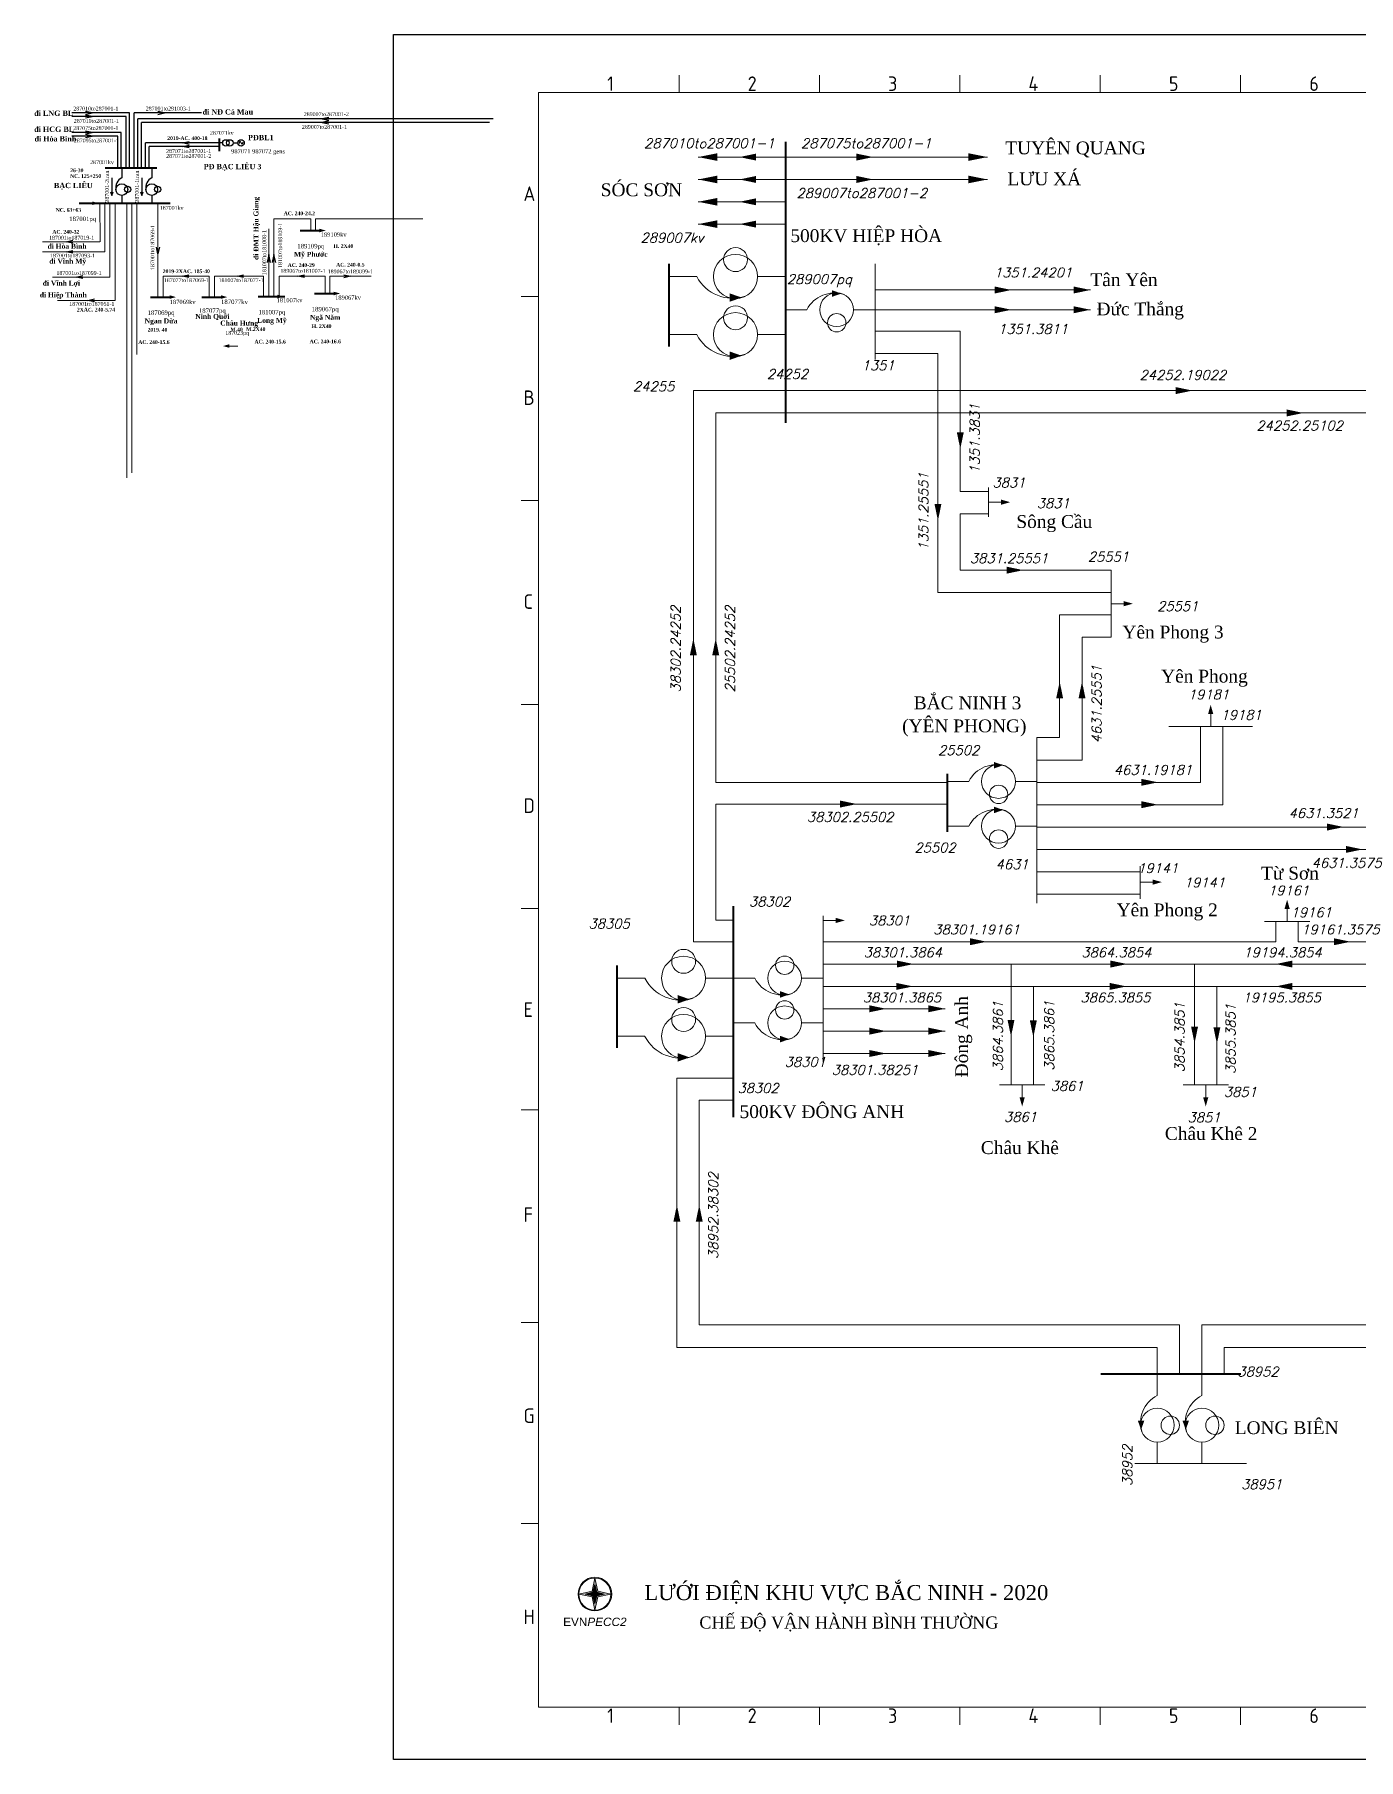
# Model space of a CAD drawing. Header units: millimetres. Extents: x 2783 to 4464, y -473 to 65.
# Drawn here: x 2783 to 3196, y -473 to 65 of the extents above; entities that cross this region are included whole.
import ezdxf
from ezdxf.enums import TextEntityAlignment as Align

# ---------------------------------------------------------------- set-up
doc = ezdxf.new("R2010")
doc.units = ezdxf.units.MM
doc.header["$LTSCALE"] = 6
doc.layers.get('0').update_dxf_attribs({"lineweight": 15})
for name, color, linetype, lineweight in [('00-01-VOLTAGE-TEXT', 6, 'Continuous', 13), ('00-03-PARAMS-TEXT', 2, 'Continuous', 9), ('01-00-110-BUS', 1, 'Continuous', 20), ('01-01-110-BRANCHES-LINE-EXIST', 5, 'Continuous', 9), ('02-00-220-BUS', 1, 'Continuous', 40), ('02-01-220-BRANCH-LINE-EXIST', 3, 'Continuous', 15), ('02-01-500-BRANCH-LINE-EXIST', 6, 'Continuous', 15), ('05-01-500-BUS', 6, 'Continuous', 40), ('10-03-DIRECT', 2, 'Continuous', 13), ('110kV_Bus', 5, 'Continuous', 40), ('110kV_Line', 5, 'Continuous', 13), ('110kV_Line20', 5, 'Continuous', 13), ('220kV_Bus', 4, 'Continuous', 40), ('220kV_Line', 4, 'Continuous', 25), ('Generator', 4, 'Continuous', 25), ('Load', 7, 'Continuous', 15), ('Logo', 7, 'Continuous', 0)]:
    doc.layers.add(name, color=color, linetype=linetype, lineweight=lineweight)
for name, color, linetype in [('00-02-NAME-TEXT', 4, 'Continuous'), ('110kV_Name', 5, 'Continuous'), ('220kV_Name', 3, 'Continuous'), ('KHUNG', 7, 'Continuous'), ('Legend', 7, 'Continuous'), ('MBA', 7, 'Continuous'), ('MBAHH', 7, 'Continuous'), ('PSSE Flow', 2, 'Continuous'), ('PSSE Flow 20', 2, 'Continuous')]:
    doc.layers.add(name, color=color, linetype=linetype)
doc.layers.add('note', color=7, linetype='Continuous', plot=False)
doc.styles.add('110kV', font='timesbd.ttf')
doc.styles.add('220kV', font='timesbd.ttf')
doc.styles.add('ISO Proportional', font='isocp.shx')
doc.styles.add('Legend', font='times.ttf', dxfattribs={"height": 2.5})
doc.styles.add('NAME', font='times.ttf', dxfattribs={"height": 2})
doc.styles.add('PSSE Flow', font='times.ttf')
doc.styles.add('simptext', font='simplex.shx', dxfattribs={"height": 1})

# ---------------------------------------------------------------- blocks, each defined once
blk = doc.blocks.new('load')
blk.add_line((0, 0), (0, -1.96))
blk.add_lwpolyline([(0, -3.4, 0, 0.81, 0), (0, -1.96, 0.81, 0.81, 0)], format="xyseb")
blk = doc.blocks.new('mui ten')
at = {"layer": '10-03-DIRECT', "color": 6}
blk.add_lwpolyline([(-1.3, 0, 0, 1.08, 0), (1.3, 0, 1.08, 1.08, 0)], format="xyseb", dxfattribs=at)
blk = doc.blocks.new('mba tn')
at = {"ltscale": 4}
for p, q in [((0, 0), (0, -2.85)), ((0, -9.04), (0, -11.88))]:
    blk.add_line(p, q, dxfattribs=at)
blk.add_lwpolyline([(-2.15, -7.41, 0, 0.864, 0), (-2.15, -6.19, 0.864, 0.864, 0)], format="xyseb", dxfattribs=at)
for centre, radius in [((0, -6.79), 2.24), ((1.72, -6.8), 1.22)]:
    blk.add_circle(centre, radius, dxfattribs=at)
blk.add_arc((1.87, -6.48), 4.09, 117.2792, 198.5602, dxfattribs=at)
blk = doc.blocks.new('khung tv2')
at = {"linetype": 'Continuous', "ltscale": 1.6}
for points in [[(3094.87, -139.66), (3094.87, -137.54)], [(3111.97, -139.66), (3111.97, -137.54)], [(3129.07, -139.66), (3129.07, -137.54)], [(3146.18, -139.66), (3146.18, -137.54)], [(3163.28, -139.66), (3163.28, -137.54)], [(3180.39, -139.66), (3180.39, -137.54)], [(3197.49, -139.66), (3197.49, -137.54)], [(3214.59, -139.66), (3214.59, -137.54)], [(3231.7, -139.66), (3231.7, -137.54)], [(3248.8, -139.66), (3248.8, -137.54)], [(3265.91, -139.66), (3265.91, -137.54)], [(3283.01, -139.66), (3283.01, -137.54)], [(3300.11, -139.66), (3300.11, -137.54)], [(3317.22, -139.66), (3317.22, -137.54)], [(3334.32, -139.66), (3334.32, -137.54)], [(3075.64, -164.5), (3077.76, -164.5)], [(3351.43, -164.5), (3353.55, -164.5)], [(3075.64, -189.34), (3077.76, -189.34)], [(3351.43, -189.34), (3353.55, -189.34)], [(3075.64, -214.18), (3077.76, -214.18)], [(3351.43, -214.18), (3353.55, -214.18)], [(3075.64, -239.01), (3077.76, -239.01)], [(3351.43, -239.01), (3353.55, -239.01)], [(3075.64, -263.5), (3077.76, -263.5)], [(3351.43, -263.85), (3353.55, -263.85)], [(3075.64, -289.4), (3077.76, -289.4)], [(3351.43, -288.69), (3353.55, -288.69)], [(3075.64, -313.88), (3077.76, -313.88)], [(3351.43, -313.53), (3353.55, -313.53)], [(3094.87, -338.37), (3094.87, -336.25)], [(3111.97, -338.37), (3111.97, -336.25)], [(3129.07, -338.37), (3129.07, -336.25)], [(3146.18, -338.37), (3146.18, -336.25)], [(3163.28, -338.37), (3163.28, -336.25)], [(3180.39, -338.37), (3180.39, -336.25)], [(3197.49, -338.37), (3197.49, -336.25)], [(3231.7, -338.37), (3231.7, -336.25)], [(3248.8, -338.37), (3248.8, -336.25)], [(3265.91, -338.37), (3265.91, -336.25)], [(3283.01, -338.37), (3283.01, -336.25)], [(3300.11, -338.37), (3300.11, -336.25)], [(3317.22, -338.37), (3317.22, -336.25)], [(3334.32, -338.37), (3334.32, -336.25)]]:
    blk.add_lwpolyline(points, dxfattribs=at)
blk.add_lwpolyline([(3077.76, -139.66), (3351.43, -139.66), (3351.43, -336.25), (3077.76, -336.25)], close=True, dxfattribs=at)
at = {"layer": 'DEFPOINTS', "linetype": 'Continuous', "ltscale": 1.6}
blk.add_lwpolyline([(3060.08, -132.59), (3357.08, -132.59), (3357.08, -342.61), (3060.08, -342.61)], close=True, dxfattribs=at)
at = {"layer": 'KHUNG'}
for p, q in [((3213.53, -335.18), (3215.66, -335.18)), ((3214.59, -337.31), (3213.53, -335.18)), ((3214.59, -336.25), (3214.59, -334.12)), ((3215.66, -335.18), (3214.59, -337.31))]:
    blk.add_line(p, q, dxfattribs=at)
at = {"layer": 'KHUNG', "ltscale": 1.6}
blk.add_line((3197.49, -338.37), (3231.7, -338.37), dxfattribs=at)
for points in [[(3200.91, -338.37), (3200.91, -336.25)], [(3204.33, -338.37), (3204.33, -336.25)], [(3207.75, -338.37), (3207.75, -336.25)], [(3211.17, -338.37), (3211.17, -336.25)], [(3214.59, -338.37), (3214.59, -336.25)], [(3218.02, -338.37), (3218.02, -336.25)], [(3221.44, -338.37), (3221.44, -336.25)], [(3224.86, -338.37), (3224.86, -336.25)], [(3228.28, -338.37), (3228.28, -336.25)]]:
    blk.add_lwpolyline(points, dxfattribs=at)
at = {"linetype": 'Continuous', "ltscale": 1.6, "style": 'ISO Proportional'}
for s, height, p in [('1', 1.77, (3086.13, -139.46)), ('2', 1.77, (3103.24, -139.46)), ('3', 1.77, (3120.34, -139.46)), ('4', 1.77, (3137.44, -139.46)), ('5', 1.77, (3154.55, -139.46)), ('6', 1.77, (3171.65, -139.46)), ('7', 1.77, (3188.76, -139.46)), ('8', 1.77, (3205.86, -139.46)), ('9', 1.77, (3222.96, -139.46)), ('10', 1.768, (3240.07, -139.46)), ('11', 1.768, (3257.17, -139.46)), ('12', 1.768, (3274.28, -139.46)), ('13', 1.768, (3291.38, -139.46)), ('14', 1.768, (3308.48, -139.46)), ('15', 1.768, (3325.59, -139.46)), ('16', 1.768, (3342.69, -139.46)), ('A', 1.77, (3075.93, -152.85)), ('A', 1.77, (3351.71, -152.85)), ('B', 1.77, (3075.93, -177.69)), ('B', 1.77, (3351.71, -177.69)), ('C', 1.77, (3075.93, -202.52)), ('C', 1.77, (3351.71, -202.52)), ('D', 1.77, (3075.93, -227.36)), ('D', 1.77, (3351.71, -227.36)), ('E', 1.77, (3075.93, -252.2)), ('E', 1.77, (3351.71, -252.2)), ('F', 1.77, (3075.93, -277.16)), ('F', 1.77, (3351.71, -277.04)), ('G', 1.77, (3075.93, -301.64)), ('G', 1.77, (3351.71, -301.88)), ('H', 1.77, (3075.93, -326.13)), ('H', 1.77, (3351.71, -326.72)), ('1', 1.77, (3086.13, -338.16)), ('2', 1.77, (3103.24, -338.16)), ('3', 1.77, (3120.34, -338.16)), ('4', 1.77, (3137.44, -338.16)), ('5', 1.77, (3154.55, -338.16)), ('6', 1.77, (3171.65, -338.16)), ('7', 1.77, (3188.76, -338.16)), ('10', 1.768, (3240.07, -338.16)), ('11', 1.768, (3257.17, -338.16)), ('12', 1.768, (3274.28, -338.16)), ('13', 1.768, (3291.38, -338.16)), ('14', 1.768, (3308.48, -338.16)), ('15', 1.768, (3325.59, -338.16)), ('16', 1.768, (3341.64, -338.22))]:
    blk.add_text(s, height=height, dxfattribs=at).set_placement(p)
blk = doc.blocks.new('Logo PECC2 black')
at = {"layer": 'Logo'}
h = blk.add_hatch(color=7, dxfattribs=at)
h.paths.add_polyline_path([(-63, 0, 1), (63, 0, 1)])
h.paths.add_polyline_path([(60, 0, -1), (-60, 0, -1)], flags=16)
h = blk.add_hatch(color=7, dxfattribs=at)
h.paths.add_polyline_path([(60, 0), (10.6, 10.6), (0, 60), (-10.6, 10.6), (-60, 0), (-10.6, -10.6), (0, -60), (10.6, -10.6)])
h.paths.add_polyline_path([(7.1, -7.1), (0, -36), (-7.1, -7.1), (-36, 0), (-7.1, 7.1), (0, 36), (7.1, 7.1), (36, 0)], flags=16)
h = blk.add_hatch(color=255, dxfattribs=at)
h.paths.add_polyline_path([(36, 0), (7.1, 7.1), (0, 36), (-7.1, 7.1), (-36, 0), (-7.1, -7.1), (0, -36), (7.1, -7.1)])
h.paths.add_polyline_path([(15, 0), (3.5, -3.5), (0, -15), (-3.5, -3.5), (-15, 0), (-3.5, 3.5), (0, 15), (3.5, 3.5)], flags=16)
blk.add_hatch(color=7, dxfattribs=at).paths.add_polyline_path([(3.5, -3.5), (15, 0), (3.5, 3.5), (0, 15), (-3.5, 3.5), (-15, 0), (-3.5, -3.5), (0, -15)])
at = {"layer": 'Logo', "color": 7}
for points in [[(10.6, 10.6), (60, 0), (10.6, -10.6), (0, -60), (-10.6, -10.6), (-60, 0), (-10.6, 10.6), (0, 60)], [(-3.5, 3.5), (0, 15), (3.5, 3.5), (15, 0), (3.5, -3.5), (0, -15), (-3.5, -3.5), (-15, 0)]]:
    blk.add_lwpolyline(points, close=True, dxfattribs=at)
at = {"layer": 'Logo', "color": 255}
blk.add_lwpolyline([(-7.1, 7.1), (0, 36), (7.1, 7.1), (36, 0), (7.1, -7.1), (0, -36), (-7.1, -7.1), (-36, 0)], close=True, dxfattribs=at)
at = {"layer": 'Logo', "color": 7}
for radius in [63, 60]:
    blk.add_circle((0, 0), radius, dxfattribs=at)
at = {"layer": 'Logo', "insert": (0, -104), "char_height": 31.5, "attachment_point": 5}
blk.add_mtext_dynamic_manual_height_columns('{\\fHelvetica-Black|b0|i0|c0|p34;\\C7;EVN\\fHelvetica-Black|b0|i1|c0|p34;PECC2}', width=236.448, gutter_width=100, heights=[0], dxfattribs=at)
blk = doc.blocks.new('huong di')
at = {"ltscale": 5}
blk.add_line((0, 0), (2, 0), dxfattribs=at)
blk.add_lwpolyline([(2, 0, 0, 0.8, 0), (0, 0, 0.945, 0.945, 0)], format="xyseb")
blk = doc.blocks.new('*U50')
for points in [[(0, 7), (0, 9)], [(2.84, 6.06), (2.5, 7), (2.16, 6.06)], [(2.5, 2.5), (2.5, 7)]]:
    blk.add_lwpolyline(points)
blk.add_lwpolyline([(0, 0), (0, 2.5, 0.31334), (1.51, 5.5, -0.06873)], format="xyb")
for centre, radius in [((-1.5, 5.45), 0.8), ((0, 5.5), 1.5)]:
    blk.add_circle(centre, radius)
blk = doc.blocks.new('*U51')
at = {"layer": 'PSSE Flow 20'}
blk.add_lwpolyline([(1.58, 0.34), (0, 0), (1.58, -0.34)], dxfattribs=at)
blk = doc.blocks.new('*U57')
blk.add_line((0, 0), (0, -1.96))
blk.add_lwpolyline([(0, -3.4, 0, 0.81, 0), (0, -1.96, 0.81, 0.81, 0)], format="xyseb")
blk = doc.blocks.new('*U58')
blk.add_line((0, 0), (0, -1.96))
blk.add_lwpolyline([(0, -3.4, 0, 0.81, 0), (0, -1.96, 0.81, 0.81, 0)], format="xyseb")
blk = doc.blocks.new('*U59')
blk.add_line((0, 0), (0, -1.96))
blk.add_lwpolyline([(0, -3.4, 0, 0.81, 0), (0, -1.96, 0.81, 0.81, 0)], format="xyseb")
blk = doc.blocks.new('*U52')
at = {"layer": 'MBAHH'}
for p, q in [((2.7, 0), (0, 0)), ((11.9, 0), (16.3, 0))]:
    blk.add_line(p, q, dxfattribs=at)
for centre in [(5.6, 0), (9.1, 0), (19.1, 0)]:
    blk.add_circle(centre, 2.86, dxfattribs=at)
for centre, radius, start, end in [((18.2, 0), 0.902, 357.4672, 214.2118), ((20, 0.2), 0.91, 192.8425, 33.3291)]:
    blk.add_arc(centre, radius, start, end, dxfattribs=at)
blk = doc.blocks.new('*U60')
blk.add_line((0, 0), (0, -1.96))
blk.add_lwpolyline([(0, -3.4, 0, 0.81, 0), (0, -1.96, 0.81, 0.81, 0)], format="xyseb")
blk = doc.blocks.new('*U61')
blk.add_line((0, 0), (0, -1.96))
blk.add_lwpolyline([(0, -3.4, 0, 0.81, 0), (0, -1.96, 0.81, 0.81, 0)], format="xyseb")
blk = doc.blocks.new('*U62')
blk.add_line((0, 0), (0, -1.96))
blk.add_lwpolyline([(0, -3.4, 0, 0.81, 0), (0, -1.96, 0.81, 0.81, 0)], format="xyseb")
blk = doc.blocks.new('*U63')
blk.add_line((0, 0), (0, -1.96))
blk.add_lwpolyline([(0, -3.4, 0, 0.81, 0), (0, -1.96, 0.81, 0.81, 0)], format="xyseb")
blk = doc.blocks.new('*U55')
at = {"layer": 'PSSE Flow 20'}
blk.add_lwpolyline([(1.58, 0.34), (0, 0), (1.58, -0.34)], dxfattribs=at)

msp = doc.modelspace()

# ---------------------------------------------------------------- linework, layer by layer
at = {"layer": '01-00-110-BUS', "ltscale": 4}
for p, q in [((3045.56, -6.85), (3045.56, -36.62)), ((3080.92, -85.73), (3080.92, -76.52)), ((3119.18, -123.24), (3119.18, -102.33)), ((3096.04, -154.54), (3096.04, -206.18)), ((3137.16, -151.09), (3163.33, -151.09)), ((3128.21, -204.83), (3128.21, -194.65)), ((3029.35, -255.65), (3029.35, -210.12)), ((3167.03, -211.85), (3181.13, -211.85)), ((3098.5, -262.73), (3084.4, -262.73)), ((3155.75, -262.73), (3141.64, -262.73)), ((3126.62, -380.83), (3161.46, -380.83))]:
    msp.add_line(p, q, dxfattribs=at)
at = {"layer": '01-01-110-BRANCHES-LINE-EXIST', "ltscale": 4}
for p, q in [((3045.56, -14.99), (3112.74, -14.99)), ((3045.56, -21.15), (3072.15, -21.15)), ((3112.74, -21.15), (3072.15, -21.15)), ((3045.56, -27.78), (3072.15, -27.78)), ((3072.15, -77.78), (3072.15, -27.78)), ((3045.56, -34.75), (3065.18, -34.75)), ((3065.18, -109.3), (3065.18, -34.75)), ((3080.92, -77.78), (3072.15, -77.78)), ((3072.15, -102.33), (3072.15, -84.75)), ((3080.92, -84.75), (3072.15, -84.75)), ((3119.18, -102.33), (3072.15, -102.33)), ((3119.18, -109.3), (3065.18, -109.3)), ((3119.18, -116.27), (3103.14, -116.27)), ((3103.14, -154.54), (3103.14, -116.27)), ((3119.18, -123.24), (3110.11, -123.23)), ((3110.11, -161.51), (3110.11, -123.23)), ((3103.14, -154.54), (3096.04, -154.54)), ((3147.08, -151.09), (3147.08, -163.57)), ((3147.08, -168.47), (3147.08, -151.09)), ((3154.05, -175.44), (3154.05, -151.09)), ((3110.11, -161.51), (3096.04, -161.51)), ((3147.08, -168.47), (3096.04, -168.47)), ((3154.05, -175.44), (3096.04, -175.44)), ((3203.51, -182.41), (3096.04, -182.41)), ((3203.51, -189.38), (3096.04, -189.38)), ((3128.21, -196.35), (3096.04, -196.35)), ((3128.21, -203.32), (3096.04, -203.32)), ((3170.6, -211.85), (3170.6, -218.16)), ((3177.57, -211.85), (3177.57, -218.16)), ((3170.6, -218.16), (3029.35, -218.15)), ((3203.51, -218.16), (3177.57, -218.16)), ((3447.76, -225.12), (3029.35, -225.12)), ((3087.97, -262.73), (3087.97, -225.12)), ((3145.21, -262.73), (3145.21, -225.12)), ((3454.72, -232.1), (3029.35, -232.09)), ((3094.93, -262.73), (3094.93, -232.09)), ((3152.18, -262.73), (3152.18, -232.09)), ((3067.41, -239.06), (3029.35, -239.06)), ((3067.41, -246.03), (3029.35, -246.03)), ((3067.41, -253), (3029.35, -253))]:
    msp.add_line(p, q, dxfattribs=at)
at = {"layer": '02-00-220-BUS', "ltscale": 4}
for p, q in [((3017.61, 31.2), (3017.61, -56.35)), ((3068.09, -165.8), (3068.09, -183.93)), ((3001.4, -272.87), (3001.4, -207.02)), ((3116, -352.88), (3159.68, -352.88))]:
    msp.add_line(p, q, dxfattribs=at)
at = {"layer": '02-01-220-BRANCH-LINE-EXIST', "ltscale": 4}
for p, q in [((3017.61, 26.44), (2990.38, 26.44)), ((3017.61, 26.44), (3080.62, 26.44)), ((3017.61, 19.47), (2990.38, 19.47)), ((3017.61, 19.47), (3080.62, 19.47)), ((3017.61, 12.5), (2990.38, 12.5)), ((3017.61, 5.54), (2990.38, 5.54)), ((3277.5, -46.35), (2988.9, -46.35)), ((2988.9, -46.35), (2988.9, -218.24)), ((3468.66, -53.32), (2995.87, -53.32)), ((2995.87, -168.47), (2995.87, -53.32)), ((3068.09, -168.47), (2995.87, -168.47)), ((3068.09, -175.24), (2995.87, -175.24)), ((2995.87, -211.48), (2995.87, -175.24)), ((3001.4, -211.48), (2995.87, -211.48)), ((3001.4, -218.24), (2988.9, -218.24)), ((3001.4, -260.74), (2983.76, -260.74)), ((2983.76, -344.6), (2983.76, -260.74)), ((3001.4, -267.5), (2990.73, -267.5)), ((2990.73, -337.63), (2990.73, -267.5)), ((2990.73, -337.63), (3140.55, -337.63)), ((3140.55, -352.88), (3140.55, -337.63)), ((3295.49, -337.63), (3147.52, -337.63)), ((3147.52, -352.88), (3147.52, -337.63)), ((2983.76, -344.6), (3133.59, -344.6)), ((3133.59, -352.88), (3133.59, -344.6)), ((3302.46, -344.6), (3154.49, -344.6)), ((3154.49, -352.88), (3154.49, -344.6))]:
    msp.add_line(p, q, dxfattribs=at)
at = {"layer": '05-01-500-BUS'}
for p, q in [((2981.28, -6.8), (2981.28, -32.57)), ((2965.07, -225.58), (2965.07, -251.25))]:
    msp.add_line(p, q, dxfattribs=at)
at = {"layer": '110kV_Bus'}
for p, q in [((2797.38, 12.04), (2825.76, 12.04)), ((2866.28, 3.55), (2872.88, 3.55)), ((2870.76, -16.09), (2877.36, -16.09)), ((2819.58, -17.2), (2826.18, -17.2)), ((2835.58, -17.2), (2842.18, -17.2)), ((2853.18, -17.04), (2861.45, -17.04))]:
    msp.add_line(p, q, dxfattribs=at)
at = {"layer": '110kV_Line'}
for p, q in [((2803.84, 0.07), (2803.73, 12.05)), ((2805.33, -3.09), (2805.34, 12.05)), ((2806.94, -10.95), (2806.95, 12.05)), ((2808.55, -18.25), (2808.56, 12.05)), ((2812.2, -73.55), (2812.2, 12.04)), ((2813.78, -71.98), (2813.78, 12.04)), ((2815.36, -35.09), (2815.36, 12.04)), ((2821.91, -10.69), (2821.91, 12.04)), ((2858.09, -17.04), (2858.1, 7.16)), ((2858.1, 7.16), (2869.58, 7.16)), ((2869.58, 3.55), (2869.58, 7.16)), ((2871.07, 3.5), (2871.07, 7.16)), ((2871.07, 7.16), (2904.55, 7.16)), ((2803.82, 0.07), (2785.87, 0.07)), ((2856.48, -17.04), (2856.48, 4.11)), ((2805.33, -3.09), (2785.88, -3.09)), ((2821.91, -17.2), (2821.91, -10.69)), ((2823.53, -17.2), (2823.53, -10.69)), ((2837.91, -10.69), (2823.53, -10.69)), ((2837.91, -17.2), (2837.91, -10.69)), ((2852.67, -10.69), (2839.53, -10.69)), ((2839.53, -17.2), (2839.53, -10.69)), ((2854.86, -10.69), (2852.67, -10.69)), ((2854.86, -17.04), (2854.86, -10.69)), ((2858.1, -17.04), (2858.1, -10.69)), ((2859.71, -17.04), (2859.72, -10.69)), ((2873.16, -10.69), (2859.72, -10.69)), ((2874.06, -10.69), (2873.16, -10.69)), ((2874.06, -16.09), (2874.06, -10.69)), ((2875.55, -16.15), (2875.55, -10.69)), ((2888.43, -10.71), (2875.55, -10.71)), ((2806.94, -10.95), (2788.98, -10.95)), ((2808.55, -18.25), (2790.59, -18.25))]:
    msp.add_line(p, q, dxfattribs=at)
at = {"layer": '220kV_Bus'}
for p, q in [((2841.14, 28.28), (2841.14, 32.27)), ((2805.44, 23.04), (2821.53, 23.04))]:
    msp.add_line(p, q, dxfattribs=at)
at = {"layer": '220kV_Line'}
for p, q in [((2813.05, 40.21), (2795.05, 40.21)), ((2811.95, 39.11), (2795.05, 39.11)), ((2811.95, 23.04), (2811.95, 39.11)), ((2813.05, 23.04), (2813.05, 40.21)), ((2814.47, 23.04), (2814.47, 40.21)), ((2835.49, 40.21), (2814.47, 40.21)), ((2815.6, 23.04), (2815.6, 38.37)), ((2926.42, 38.37), (2815.6, 38.37)), ((2810.46, 34.11), (2795.05, 34.11)), ((2809.36, 33.01), (2795.05, 33.01)), ((2809.36, 23.04), (2809.36, 33.01)), ((2810.46, 23.04), (2810.46, 34.11)), ((2925.32, 37.27), (2816.75, 37.27)), ((2816.75, 23.04), (2816.75, 37.27)), ((2818.05, 23.04), (2818.05, 30.86)), ((2841.14, 30.86), (2818.05, 30.86)), ((2819.15, 23.04), (2819.15, 29.76)), ((2841.14, 29.76), (2819.15, 29.76))]:
    msp.add_line(p, q, dxfattribs=at)

# ---------------------------------------------------------------- block references
at = {"xscale": 2.56038823968629, "yscale": 2.56038823968629, "zscale": 2.56038823968629}
msp.add_blockref('khung tv2', (-4939.65, 404.13), dxfattribs=at)
at = {"layer": '00-01-VOLTAGE-TEXT'}
for p, xscale, yscale, zscale, rotation in [((3005.85, 26.44), 2.006777203199817, 2.006777203199817, 2.006777203199817, 6.832466445e-07), ((3042.38, 26.44), -2.006777203199817, 2.006777203199817, 2.006777203199361, 359.9999993167632), ((3005.85, 19.47), 2.006777203199817, 2.006777203199817, 2.006777203199817, 6.832466445e-07), ((3042.38, 19.47), -2.006777203199817, 2.006777203199817, 2.006777203199361, 359.9999993167632), ((3005.85, 12.5), 2.006777203199817, 2.006777203199817, 2.006777203199817, 6.832466445e-07), ((3005.85, 5.54), 2.006777203199817, 2.006777203199817, 2.006777203199817, 6.832466445e-07), ((3085.5, -14.99), 2.006777203199817, 2.006777203199817, 2.006777203199817, 180.0000006832466), ((3110.12, -14.99), 2.006777203199817, 2.006777203199817, 2.006777203199817, 180.0000006832466), ((3085.5, -21.15), 2.006777203199817, 2.006777203199817, 2.006777203199817, 180.0000006832466), ((3110.12, -21.15), 2.006777203199817, 2.006777203199817, 2.006777203199817, 180.0000006832466), ((3141.96, -46.35), 2.006777203199817, 2.006777203199817, 2.006777203199817, 180.0000006832466), ((3176.56, -53.32), 2.006777203199817, 2.006777203199817, 2.006777203199817, 180.0000006832466), ((3072.15, -61.93), 2.006777203199817, 2.006777203199817, 2.006777203199817, 90.00000136649328), ((3065.18, -84.28), 2.006777203199817, 2.006777203199817, 2.006777203199817, 90.00000136649328), ((3089.21, -102.33), 2.006777203199817, 2.006777203199817, 2.006777203199817, 180.0000006832466), ((2988.9, -126.25), -2.006777203199704, 2.006777203199817, 2.006777203199361, 89.99966987427868), ((2995.87, -126.25), -2.006777203199704, 2.006777203199817, 2.006777203199361, 89.99966987427868), ((3103.14, -139.67), -2.006777203199817, 2.006777203199817, 2.006777203199361, 89.99999863350678), ((3110.11, -139.67), -2.006777203199817, 2.006777203199817, 2.006777203199361, 89.99999863350678), ((3131.21, -168.47), 2.006777203199817, 2.006777203199817, 2.006777203199817, 180.0000006832466), ((3037.28, -175.24), 2.006777203199844, 2.006777203199844, 2.006777203199844, 179.9994356600256), ((3131.21, -175.44), 2.006777203199817, 2.006777203199817, 2.006777203199817, 180.0000006832466), ((3189.17, -182.41), 2.006777203199817, 2.006777203199817, 2.006777203199817, 180.0000006832466), ((3195.01, -189.38), 2.006777203199817, 2.006777203199817, 2.006777203199817, 180.0000006832466), ((3077.77, -218.15), 2.006777203199817, 2.006777203199817, 2.006777203199817, 180.0000006832466), ((3191.27, -218.16), 2.006777203199817, 2.006777203199817, 2.006777203199817, 180.0000006832466), ((3055, -225.12), 2.006777203199817, 2.006777203199817, 2.006777203199817, 180.0000006832466), ((3121.6, -225.12), 2.006777203199817, 2.006777203199817, 2.006777203199817, 180.0000006832466), ((3173.12, -225.12), 2.006777203199817, 2.006777203199817, 2.006777203199817, 6.832466445e-07), ((3054.8, -232.09), 2.006777203199817, 2.006777203199817, 2.006777203199817, 180.0000006832466), ((3121.39, -232.09), 2.006777203199817, 2.006777203199817, 2.006777203199817, 180.0000006832466), ((3173.12, -232.09), 2.006777203199817, 2.006777203199817, 2.006777203199817, 6.832466445e-07), ((3046.41, -239.06), 2.006777203199817, 2.006777203199817, 2.006777203199817, 180.0000006832466), ((3064.8, -239.06), 2.006777203199817, 2.006777203199817, 2.006777203199817, 180.0000006832466), ((3087.97, -245.13), 2.006777203199817, 2.006777203199817, 2.006777203199817, 90.00000136649328), ((3094.93, -245.3), 2.006777203199817, 2.006777203199817, 2.006777203199817, 90.00000136649328), ((3046.41, -246.03), 2.006777203199817, 2.006777203199817, 2.006777203199817, 180.0000006832466), ((3064.8, -246.03), 2.006777203199817, 2.006777203199817, 2.006777203199817, 180.0000006832466), ((3145.21, -247.23), 2.006777203199817, 2.006777203199817, 2.006777203199817, 90.00000136649328), ((3152.18, -247.41), 2.006777203199817, 2.006777203199817, 2.006777203199817, 90.00000136649328), ((3046.41, -253), 2.006777203199817, 2.006777203199817, 2.006777203199817, 180.0000006832466), ((3064.8, -253), 2.006777203199817, 2.006777203199817, 2.006777203199817, 180.0000006832466), ((2983.76, -302.84), -2.006777203199704, 2.006777203199817, 2.006777203199361, 89.99966987427868), ((2990.73, -302.84), -2.006777203199704, 2.006777203199817, 2.006777203199361, 89.99966987427868)]:
    msp.add_blockref('mui ten', p, dxfattribs=dict(at, xscale=xscale, yscale=yscale, zscale=zscale, rotation=rotation))
at = {"layer": '00-01-VOLTAGE-TEXT', "ltscale": 10}
for p, xscale, yscale, zscale, rotation in [((3080.92, -81.14), -2, 2, 2, 90), ((3119.18, -112.78), -2, 2, 2, 90), ((3150.24, -151.09), 2.000000000000006, 2.000000000000006, 2.000000000000006, 180.0000050089634), ((3128.21, -199.57), -1.999999999999943, 2, 2, 90), ((3174.08, -211.85), 2.000000000000006, 2.000000000000006, 2.000000000000006, 180.0000050089634), ((3029.35, -211.52), 2.000000000000006, 2.000000000000006, 2.000000000000006, 90.00000500896346), ((3091.45, -262.73), 2.000000000000006, 2.000000000000006, 2.000000000000006, 5.008963459e-06), ((3148.7, -262.73), 2.000000000000006, 2.000000000000006, 2.000000000000006, 5.008963459e-06)]:
    msp.add_blockref('load', p, dxfattribs=dict(at, xscale=xscale, yscale=yscale, zscale=zscale, rotation=rotation))
at = {"layer": '01-01-110-BRANCHES-LINE-EXIST', "ltscale": 4, "yscale": 3, "zscale": 3}
for p, xscale in [((2996.38, 26.44), -3), ((3074.62, 26.44), 3), ((2996.38, 19.47), -3), ((3074.62, 19.47), 3), ((2996.38, 12.5), -3), ((2996.38, 5.54), -3)]:
    msp.add_blockref('huong di', p, dxfattribs=dict(at, xscale=xscale))
at = {"layer": '02-01-220-BRANCH-LINE-EXIST', "ltscale": 4, "zscale": 2.351691961288451}
for p, xscale, yscale, rotation in [((3017.61, -21.15), -2.351806640625002, 2.351806640625, 90.00000250448691), ((3068.09, -168.19), -2.351806640625002, 2.351806640625, 90.00000250448691), ((3068.09, -182.13), -2.351806640625002, 2.351806640625, 90.00000250448691), ((3001.4, -229.53), 2.351806640625002, 2.351806640625002, 89.9999974955131), ((3001.4, -243.46), 2.351806640625002, 2.351806640625002, 89.9999974955131), ((3133.59, -352.88), 2.351806640625002, 2.351806640625002, 359.9999974955131), ((3147.52, -352.88), 2.351806640625002, 2.351806640625002, 359.9999974955131)]:
    msp.add_blockref('mba tn', p, dxfattribs=dict(at, xscale=xscale, yscale=yscale, rotation=rotation))
at = {"layer": '02-01-500-BRANCH-LINE-EXIST', "ltscale": 4, "xscale": 3.057348632812479, "yscale": 3.057348632812479, "zscale": 3.057199549674986, "rotation": 89.99999749550967}
for p in [(2981.28, -10.78), (2981.28, -28.9), (2965.07, -229.53), (2965.07, -247.64)]:
    msp.add_blockref('mba tn', p, dxfattribs=at)
at = {"layer": '110kV_Line20', "xscale": 1.572047244094128, "yscale": 1.572047244094128, "zscale": 1.572047244094128, "rotation": 270}
for p in [(2856.48, -3.95), (2858.1, -3.95)]:
    msp.add_blockref('*U51', p, dxfattribs=at)
at = {"layer": '220kV_Line', "yscale": 1.31003937007844, "zscale": 1.31003937007844}
for name, p, xscale, rotation in [('*U55', (2801.41, 40.21), 1.31003937007844, 180), ('*U55', (2801.41, 39.11), 1.31003937007844, 180), ('*U55', (2823.99, 40.21), 1.31003937007844, 180), ('*U55', (2801.41, 34.11), 1.31003937007844, 180), ('*U55', (2801.41, 33.01), 1.31003937007844, 180), ('*U51', (2829.59, 30.86), -1.31003937007844, 180), ('*U51', (2829.59, 29.76), -1.31003937007844, 180), ('*U51', (2793.25, 0.07), -1.31003937007844, 180), ('*U51', (2793.27, -3.09), -1.31003937007844, 180), ('*U51', (2821.91, -3.73), -1.31003937007844, 270), ('*U51', (2796.43, -10.95), -1.31003937007844, 180), ('*U51', (2829.51, -10.69), -1.31003937007844, 180), ('*U51', (2846.57, -10.69), -1.31003937007844, 180), ('*U51', (2865.51, -10.66), -1.31003937007844, 180), ('*U51', (2800.07, -18.24), -1.31003937007844, 180)]:
    msp.add_blockref(name, p, dxfattribs=dict(at, xscale=xscale, rotation=rotation))
at = {"layer": '220kV_Line'}
for name, p, xscale, yscale, zscale in [('*U51', (2873.11, 37.27), 1.31003937007844, 1.31003937007844, 1.31003937007844), ('*U51', (2873.13, 38.37), 1.31003937007844, 1.31003937007844, 1.31003937007844), ('*U51', (2881.99, -10.71), -1.31003937007844, 1.31003937007844, 1.31003937007844), ('Logo PECC2 black', (2958.18, -421.52), 0.0833333333334849, 0.0833333333334849, 0.0833333333334849)]:
    msp.add_blockref(name, p, dxfattribs=dict(at, xscale=xscale, yscale=yscale, zscale=zscale))
at = {"layer": 'Generator', "xscale": 0.3500602700837911, "yscale": 0.3500602700837911, "zscale": 0.3500602700837911}
msp.add_blockref('*U52', (2841.14, 30.86), dxfattribs=at)
at = {"layer": 'Load', "xscale": 1.371968503937004, "yscale": 1.371968503937004, "zscale": 1.371968503937004}
for name, p, rotation in [('*U57', (2798.75, 12.04), 90), ('*U62', (2869.58, 3.55), 90), ('*U58', (2874.06, -16.09), 90), ('*U60', (2822.88, -17.2), 90), ('*U61', (2838.88, -17.2), 90), ('*U59', (2856.48, -17.04), 90), ('*U63', (2846.85, -32.46), 270)]:
    msp.add_blockref(name, p, dxfattribs=dict(at, rotation=rotation))
at = {"layer": 'MBA', "xscale": 1.222222667916293, "yscale": 1.222222667916293, "zscale": 1.222222667916293, "rotation": 180}
msp.add_blockref('*U50', (2810.63, 23.04), dxfattribs=at)
at = {"layer": 'MBA', "color": 6, "xscale": 1.222222667916293, "yscale": 1.222222667916293, "zscale": 1.222222667916293, "rotation": 180}
msp.add_blockref('*U50', (2819.98, 23.04), dxfattribs=at)

# ---------------------------------------------------------------- texts
at = {"layer": '00-01-VOLTAGE-TEXT', "style": 'simptext', "oblique": 15}
for s, p in [('1351', (3051.69, -37.02)), ('24252', (3024.69, -39.71)), ('24255', (2982.95, -43.55)), ('3831', (3092.47, -73.53)), ('25551', (3124.78, -96.64)), ('19181', (3166.18, -145.96)), ('25502', (3070.71, -187.31)), ('4631', (3093.48, -192.53)), ('19141', (3140.19, -193.73)), ('19161', (3188.06, -207.51)), ('38301', (3030.22, -254.14)), ('38302', (3015.5, -262.28)), ('3861', (3110.61, -261.63)), ('3851', (3164.64, -263.49)), ('38952', (3171.42, -350.67)), ('38951', (3172.59, -385.78))]:
    msp.add_text(s, height=3, dxfattribs=at).set_placement(p, align=Align.TOP_RIGHT)
at = {"layer": '00-02-NAME-TEXT', "ltscale": 4, "style": 'NAME'}
for s, p in [('TUYÊN QUANG', (3129.97, 29.3)), ('LƯU XÁ', (3109.83, 19.64)), ('SÓC SƠN ', (2986.86, 16.24)), ('500KV HIỆP HÒA', (3066.47, 1.94)), ('BẮC NINH 3', (3091.19, -143.7)), ('(YÊN PHONG)', (3092.78, -150.87)), ('500KV ĐÔNG ANH', (3054.66, -271.13)), ('LONG BIÊN', (3190.13, -369.65))]:
    msp.add_text(s, height=4, dxfattribs=at).set_placement(p, align=Align.MIDDLE_RIGHT)
for s, rotation, p in [('Tân Yên', 0.0414, (3112.72, -13.77)), ('Đức Thắng', 0.0414, (3114.63, -22.9)), ('Sông Cầu', 0.0414, (3089.63, -89.17)), ('Yên Phong 3', 0.0414, (3122.72, -123.63)), ('Yên Phong', 0.0414, (3134.79, -137.37)), ('Từ Sơn', 359.9586, (3165.95, -198.77)), ('Yên Phong 2', 0.0414, (3120.91, -210.24)), ('Đông Anh', 90, (3074.56, -260.44)), ('Châu Khê 2', 359.9586, (3135.95, -279.94)), ('Châu Khê', 359.9586, (3078.56, -284.34))]:
    msp.add_text(s, height=4, rotation=rotation, dxfattribs=at).set_placement(p)
at = {"layer": '00-03-PARAMS-TEXT', "style": 'simptext', "oblique": 15}
for s, p in [('287010to287001-1', (2993.89, 30.74)), ('287075to287001-1', (3042.84, 30.74)), ('289007to287001-2', (3041.42, 15.2)), ('1351.24201', (3094.84, -9.54)), ('1351.3811', (3094.84, -27.17)), ('24252.19022', (3141.58, -41.47)), ('24252.25102', (3178.01, -57.27)), ('3831.25551', (3087.35, -98.63)), ('4631.19181', (3132.26, -164.61)), ('4631.3521', (3185.48, -178.08)), ('38302.25502', (3037.81, -179.28)), ('4631.3575', (3192.67, -193.59)), ('38301.19161', (3077.22, -214.35)), ('19161.3575', (3190.72, -214.35)), ('38301.3864', (3054.22, -221.49)), ('3864.3854', (3120.81, -221.49)), ('19194.3854', (3172.66, -221.49)), ('38301.3865', (3053.95, -235.54)), ('3865.3855', (3120.54, -235.54)), ('19195.3855', (3172.39, -235.54)), ('38301.38251', (3045.56, -258.12))]:
    msp.add_text(s, height=3, dxfattribs=at).set_placement(p, align=Align.MIDDLE_CENTER)
for s, p in [('289007kv', (2972.42, 1.29)), ('289007pq', (3018.05, -11.61)), ('25502', (3065.22, -158.46)), ('38302', (3006.23, -205.63)), ('38305', (2956.21, -212.53))]:
    msp.add_text(s, height=3, dxfattribs=at).set_placement(p, align=Align.MIDDLE_LEFT)
for s, p in [('1351.3831', (3079.07, -61.32)), ('1351.25551', (3063.07, -84.07)), ('4631.25551', (3117.06, -144.12)), ('3864.3861', (3086.29, -247.62)), ('3865.3861', (3102.31, -247.43)), ('3854.3851', (3142.95, -247.94)), ('3855.3851', (3158.85, -248.45))]:
    msp.add_text(s, height=3, rotation=90, dxfattribs=at).set_placement(p, align=Align.BOTTOM_CENTER)
for s, p in [('3831', (3101.15, -83.87)), ('25551', (3139.98, -115.96)), ('19181', (3149.59, -143.49)), ('19141', (3148.33, -202.09)), ('19161', (3174.56, -204.59)), ('38301', (3050.07, -213.94)), ('3861', (3090.92, -275.16)), ('3851', (3148.17, -275.34))]:
    msp.add_text(s, height=3, dxfattribs=at).set_placement(p, align=Align.BOTTOM_CENTER)
for s, p in [('38302.24252', (2983.4, -126.94)), ('25502.24252', (3000.36, -126.94)), ('38952.38302', (2995.11, -303.54))]:
    msp.add_text(s, height=3, rotation=90, dxfattribs=at).set_placement(p, align=Align.MIDDLE_CENTER)
msp.add_text('38952', height=3, rotation=90, dxfattribs=at).set_placement((3124.24, -387.84), align=Align.MIDDLE_LEFT)
at = {"layer": '110kV_Line', "style": '110kV'}
msp.add_text('Ninh Quới', height=1.54, dxfattribs=at).set_placement((2838.88, -24.01), align=Align.CENTER)
at = {"layer": '110kV_Name', "style": '110kV'}
msp.add_text('đi ĐMT Hậu Giang', height=1.54, rotation=90, dxfattribs=at).set_placement((2853.25, 4.22), align=Align.CENTER)
for s, p in [('đi Hòa Bình', (2793.55, -2.12)), ('đi Vĩnh Mỹ', (2793.76, -6.77)), ('Mỹ Phước', (2869.58, -4.64)), ('đi Hiệp Thành', (2792.38, -17.28)), ('đi Vĩnh Lợi', (2791.79, -13.61)), ('Ngan Dừa', (2822.88, -25.4)), ('Châu Hưng', (2847.24, -26.09)), ('Long Mỹ', (2857.45, -25.24)), ('Ngã Năm', (2874.06, -24.29))]:
    msp.add_text(s, height=1.54, dxfattribs=at).set_placement(p, align=Align.CENTER)
at = {"layer": '220kV_Name', "style": '220kV'}
for s, p in [(' đi LNG BL', (2782.68, 39.28)), (' đi NĐ Cà Mau', (2835.2, 39.71)), (' đi HCG BL', (2782.68, 34.29)), (' đi Hòa Bình', (2782.78, 31.31)), ('PĐBL1', (2850, 31.7)), ('PĐ BẠC LIÊU 3', (2836.19, 22.66)), ('BẠC LIÊU', (2789.46, 16.76))]:
    msp.add_text(s, height=1.65, dxfattribs=at).set_placement(p)
at = {"layer": 'Legend', "style": 'Legend'}
for s, height, p in [('LƯỚI ĐIỆN KHU VỰC BẮC NINH - 2020', 4.6875, (3036.6, -423.39)), ('CHẾ ĐỘ VẬN HÀNH BÌNH THƯỜNG', 3.75, (3037.41, -432.26))]:
    msp.add_text(s, height=height, dxfattribs=at).set_placement(p, align=Align.CENTER)
at = {"layer": 'note', "style": '220kV'}
for s, p in [('2019-AC. 400-18', (2824.81, 31.76)), ('26-30', (2794.55, 21.74)), ('NC. 125+250', (2794.5, 19.96)), ('NC. 63+63', (2790, 9.39)), ('AC. 240-24.2', (2861.13, 8.32)), ('AC. 240-32', (2788.98, 2.57)), ('H. 2X40', (2876.66, -1.87)), ('2019-2XAC. 185-40', (2823.41, -9.74)), ('AC. 240-29', (2862.38, -7.81)), ('AC. 240-0.5', (2877.48, -7.69)), ('2XAC. 240-5.74', (2796.63, -21.71)), ('2019. 40', (2818.68, -27.96)), ('M.40', (2844.5, -27.87)), ('M.2X40', (2849.4, -27.8)), ('H. 2X40', (2869.86, -26.85)), ('AC. 240-15.6', (2815.78, -31.81)), ('AC. 240-15.6', (2852.02, -31.68)), ('AC. 240-16.6', (2869.22, -31.62))]:
    msp.add_text(s, height=1.155, dxfattribs=at).set_placement(p)
at = {"layer": 'PSSE Flow', "style": 'PSSE Flow'}
for s, p in [('287010to287001-1', (2802.54, 41.56)), ('287010to287001-1', (2802.7, 37.72)), ('287001to291003-1', (2825.13, 41.56)), ('289007to287001-2', (2874.42, 39.82)), ('287075to287001-1', (2802.54, 35.47)), ('289007to287001-1', (2873.83, 35.85)), ('287095to287001-1', (2802.7, 31.62)), ('287071to287001-1', (2831.47, 28.33)), ('287071to287001-2', (2831.49, 26.79)), ('187001to187019-1', (2794.98, 1.31)), ('187001to187093-1', (2795.27, -4.25)), ('187001to187099-1', (2797.29, -9.69)), ('189067to181007-1', (2867.14, -9.01)), ('189067to189099-1', (2881.89, -9.21)), ('187077to187069-1', (2830.77, -11.92)), ('181007to187077-1', (2847.83, -11.92)), ('187001to187051-1', (2801.29, -19.33))]:
    msp.add_text(s, height=1.21, dxfattribs=at).set_placement(p, align=Align.MIDDLE_CENTER)
for s, height, p in [('287071kv', 1.21, (2841.8, 33.4)), ('987071 987072 gens', 1.32, (2853.13, 27.57)), ('287001kv', 1.21, (2804.46, 24.25)), ('187001kv', 1.21, (2826.18, 10.01)), ('187001pq', 1.375, (2798.43, 6.5)), ('189109pq', 1.375, (2869.58, -1.99)), ('187069pq', 1.375, (2822.88, -22.74)), ('187077pq', 1.375, (2838.88, -22.1)), ('181007pq', 1.375, (2857.45, -22.58)), ('189067pq', 1.375, (2874.06, -21.63))]:
    msp.add_text(s, height=height, dxfattribs=at).set_placement(p, align=Align.CENTER)
for s, p in [('287001-2tran', (2806.63, 17.24)), ('287001-1tran', (2815.98, 17.24))]:
    msp.add_text(s, height=1.21, rotation=90, dxfattribs=at).set_placement(p, align=Align.CENTER)
for s, p in [('181007to189109-1', (2860.04, -1.07)), ('187001to187069-1', (2820.21, -1.75)), ('181007to181008-1', (2855.07, -3.32))]:
    msp.add_text(s, height=1.21, rotation=90, dxfattribs=at).set_placement(p, align=Align.MIDDLE_CENTER)
for s, height, p in [('189109kv', 1.32, (2872.68, 1.62)), ('187069kv', 1.32, (2825.57, -19.37)), ('187077kv', 1.375, (2841.57, -19.37)), ('181007kv', 1.32, (2858.92, -18.85)), ('189067kv', 1.32, (2877.16, -18.02)), ('187023pq', 1.21, (2842.92, -28.97))]:
    msp.add_text(s, height=height, dxfattribs=at).set_placement(p)

doc.saveas('drawing.dxf')
